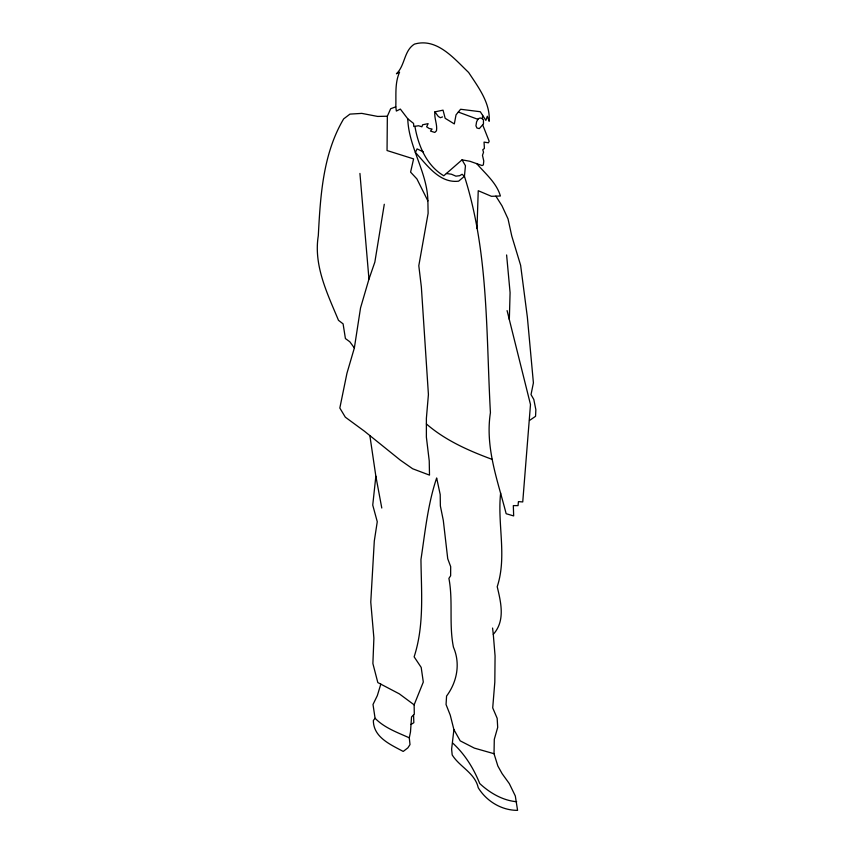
<?xml version="1.0" encoding="UTF-8"?>
<svg xmlns="http://www.w3.org/2000/svg" width="853" height="853" viewBox="0 0 853 853"><rect width="100%" height="100%" fill="white"/><g stroke="black" fill="none" stroke-linecap="round" stroke-linejoin="round"><path stroke-width="1.28" d="M500.647 493.002C497.203 524.211 507.183 556.391 497.214 586.693C500.967 602.538 505.488 620.835 493.29 634.333L495.071 655.936L494.815 682.112L492.714 707.873L497.171 718.311L497.694 727.396L494.292 739.338L494.026 753.711L497.853 766.005L502.161 773.724L509.305 783.598L515.308 795.966L517.579 810.35C501.607 810.457 486.519 801.212 478.256 787.777C474.929 772.893 459.724 767.018 452.186 754.937L451.621 749.115L453.913 729.646L450.245 715.123L446.055 704.535L446.577 696.059C457.027 681.952 460.609 663.687 453.444 647.192C448.817 624.396 453.231 601.045 448.913 578.377L450.64 575.764L450.672 566.637L447.729 558.715L443.315 520.49L440.372 505.957L440.201 494.548L436.661 477.968C427.769 504.315 425.114 532.176 420.955 559.536C421.318 592.078 424.389 625.249 414.131 656.831L421.19 667.409L423.301 682.059L414.131 704.845L414.302 714.174L411.541 716.968L410.496 731.927L409.291 737.813L410.005 744.605L407.873 747.857L403.213 751.44C390.61 744.605 373.454 737.418 373.347 720.54L375.075 718.258L373.006 704.493L377.325 695.621L380.811 684.138M395.792 106.817L396.346 111.05L400.345 109.077L407.766 118.802L413.577 123.44L413.79 126.511L418.492 125.754L421.904 126.798L422.608 124.783L428.142 123.632L426.649 126.82L429.198 128.494L432.087 129.048L430.509 131.074L434.806 132.439L436.48 130.776C437.536 124.357 434.028 118.215 434.902 111.871L443.038 110.154L445.181 118.311L454.318 123.92L456.035 114.856L460.599 109.259L480.303 111.732L485.879 120.39L487.308 116.264L489.164 121.297C490.486 102.968 478.181 87.006 468.638 72.473C454.148 58.676 436.949 37.489 414.409 44.132C403.821 50.753 405.186 65.51 396.432 73.774L399.556 72.206C394.64 83.167 396.261 95.205 395.792 106.817L390.663 108.736L387.347 116.221L387.049 150.533L413.598 158.893L410.581 172.125L416.914 178.927L427.875 200.881L428.121 213.314L418.802 265.72L421.35 286.907L428.419 394.544L426.383 418.311L426.383 437.141L429.24 460.919L429.496 475.121L412.66 468.766L400.366 460.172L364.434 431.202L345.326 417.181L339.825 408.033L346.947 373.283L354.358 347.971L360.542 307.89L368.965 279.123L374.84 262.148L384.287 204.272M509.337 319.491L510.083 292.6L506.607 254.962M476.998 228.508L478.234 190.709L491.424 196.307L500.391 195.998C496.67 182.905 485.24 173.607 476.614 163.499M482.371 118.716L480.196 117.97L478.202 118.748L476.571 121.872L475.942 125.817L476.944 128.035L479.311 128.611L483.448 123.909L483.448 119.836L482.371 118.716L482.638 115.358M369.861 435.574L375.853 476.209L372.74 505.083L377.261 521.727L374.296 541.047L370.767 602.09L373.891 638.065L372.889 663.538L377.815 682.571L399.332 693.862L414.131 704.845M407.766 118.802C408.587 147.047 427.342 172.242 427.875 200.881M482.723 124.975L489.195 141.299L488.385 142.803L484.046 142.099L484.397 148.465L482.766 149.744L483.534 152.239L482.478 155.342L483.779 161.014L483.342 164.949L482.073 165.546L469.918 161.281L462.049 159.842L443.795 175.771C426.575 165.695 418.077 145.266 414.931 126.329M442.547 116.914L440.372 117.714L438.303 116.456L434.902 111.871M529.489 420.476L535.556 416.317L535.855 409.728L533.797 399.428L531.024 394.608L533.402 382.848L527.367 317.199L520.618 265.262L511.779 236.068L508.015 218.858L502.001 205.84L495.902 196.158M411.018 724.442L413.833 722.694L413.556 714.921M387.347 116.221L377.655 116.434L361.789 113.385L349.954 114.11L343.652 118.898C322.839 154.041 320.419 195.923 318.297 235.737C313.435 265.454 327.381 293.603 338.481 320.312L343.098 323.873L345.412 338.556L349.826 341.786L354.358 347.971M516.673 801.713C502.79 800.583 489.654 792.821 479.727 783.523C473.532 768.212 465.013 754.436 452.826 743.176M446.375 173.5L451.429 174.215L455.918 176.155L459.618 175.707L462.081 174.279L464.437 176.294C488.812 252.616 486.029 333.598 490.422 412.66C484.973 447.462 497.725 480.548 506.149 513.719L513.666 515.926L513.325 505.616L518.048 505.616L518.421 501.628L522.74 501.937L530.491 404.535L507.087 310.609M494.026 753.711L474.364 748.113L460.204 740.852L453.913 729.646M458.317 112.052L477.904 119.335M492.256 459.415C468.819 450.757 445.415 440.479 426.383 423.941M409.291 737.813C397.359 732.45 384.33 727.844 375.075 718.258M423.195 151.813L417.085 148.891L415.4 152.431C426.831 164.853 439.519 183.544 458.626 181.167L464.437 176.294L465.45 165.738L462.049 159.842M375.853 476.209L381.781 508.025M492.576 628.043L493.29 634.333M359.934 173.436L368.965 279.123"/></g></svg>
